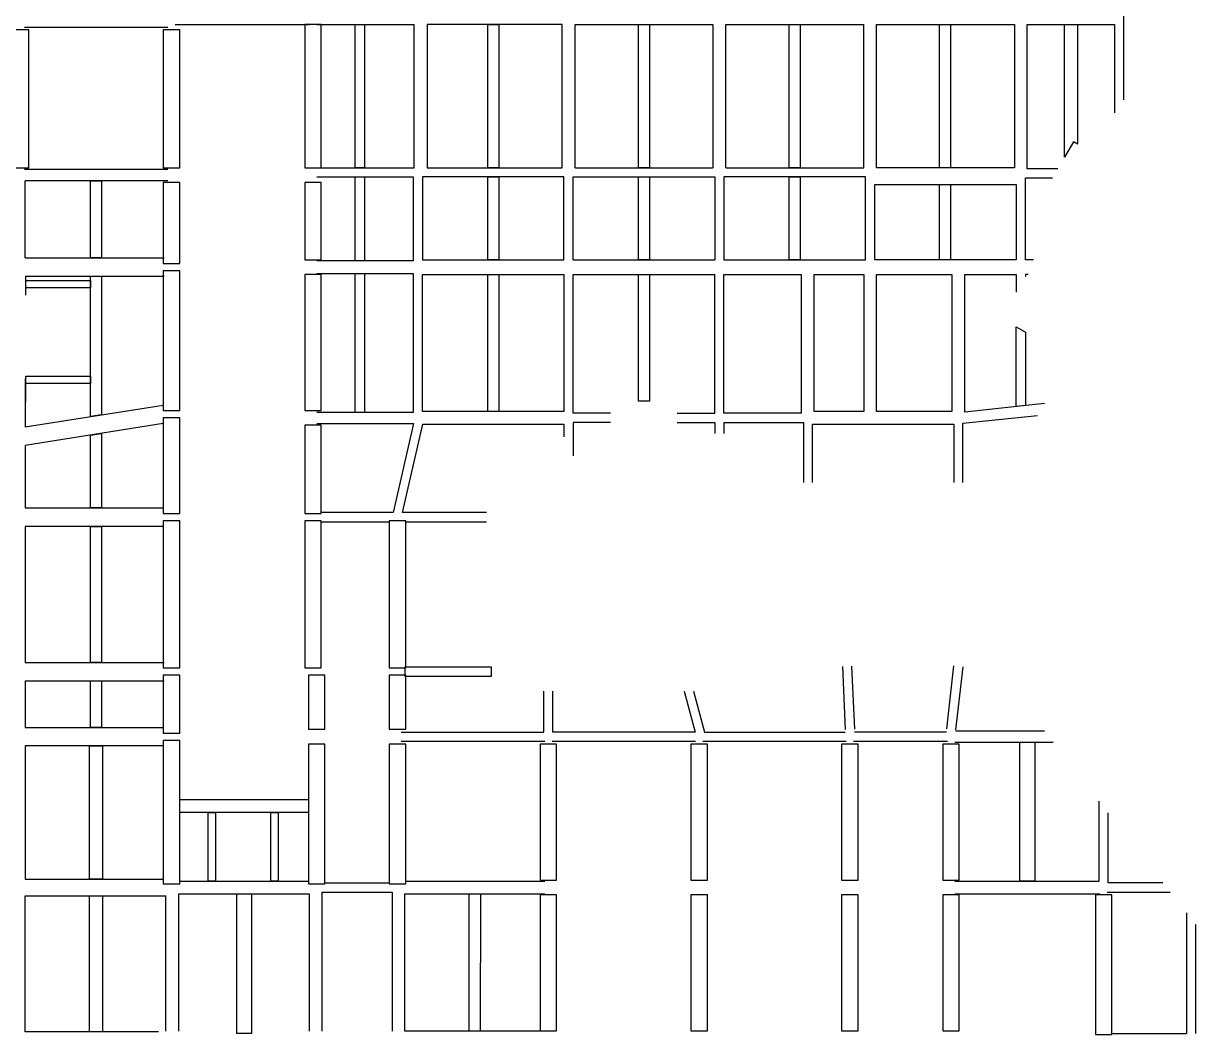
# Model space of a CAD drawing. Header units: metres. Extents: x -681087 to 1033303, y 74272 to 2630761.
# Drawn here: x 254254 to 318004, y 2145564 to 2200554 of the extents above; entities that cross this region are included whole.
import ezdxf

# ---------------------------------------------------------------- set-up
doc = ezdxf.new("R2010")
doc.units = ezdxf.units.M
for name, color, linetype in [('SKELETON_CLEAN', 7, 'Continuous'), ('SKELETON_ISOLATED', 1, 'Continuous'), ('SKELETON_ORIGINAL', 8, 'Continuous')]:
    doc.layers.add(name, color=color, linetype=linetype)

msp = doc.modelspace()

# ---------------------------------------------------------------- linework, layer by layer
at = {"layer": 'SKELETON_CLEAN'}
for p, q in [((254554, 2200204), (253654, 2200204)), ((254554, 2192702), (254554, 2200204)), ((262754, 2200204), (261854, 2200204)), ((261854, 2200204), (261854, 2192702)), ((262754, 2192702), (262754, 2200204)), ((270454, 2200504), (269554, 2200504)), ((269554, 2200504), (269554, 2192702)), ((270204, 2200504), (275504, 2200504)), ((270454, 2192702), (270454, 2200504)), ((272304, 2200504), (272804, 2200504)), ((272304, 2192704), (272304, 2200504)), ((272804, 2200504), (272804, 2192704)), ((275504, 2192704), (275504, 2200504)), ((283554, 2200504), (276204, 2200504)), ((276204, 2200504), (276204, 2192704)), ((279504, 2200504), (280104, 2200504)), ((279504, 2192704), (279504, 2200504)), ((280104, 2200504), (280104, 2192704)), ((283554, 2192704), (283554, 2200504)), ((284254, 2192704), (284254, 2200504)), ((284254, 2200504), (291754, 2200504)), ((287704, 2200504), (288304, 2200504)), ((287704, 2192704), (287704, 2200504)), ((288304, 2200504), (288304, 2192704)), ((291754, 2200504), (291754, 2192704)), ((292454, 2192704), (292454, 2200504)), ((292454, 2200504), (299954, 2200504)), ((295904, 2200504), (296504, 2200504)), ((295904, 2192704), (295904, 2200504)), ((296504, 2200504), (296504, 2192704)), ((299954, 2192704), (299954, 2200504)), ((300654, 2200504), (308154, 2200504)), ((300654, 2192702), (300654, 2200504)), ((304079, 2200504), (304679, 2200504)), ((304079, 2192704), (304079, 2200504)), ((304679, 2200504), (304679, 2192704)), ((308154, 2200504), (308154, 2192702)), ((308854, 2192654), (308854, 2200504)), ((308854, 2200504), (313604, 2200504)), ((310879, 2193279), (310879, 2200504)), ((310879, 2200504), (311579, 2200504)), ((311579, 2200504), (311579, 2193981)), ((313604, 2200504), (313604, 2195699)), ((311358, 2194108), (310879, 2193279)), ((311579, 2193981), (311358, 2194108)), ((253654, 2192702), (254554, 2192702)), ((261854, 2192702), (262754, 2192702)), ((269554, 2192702), (270454, 2192702)), ((270454, 2192704), (275504, 2192704)), ((272804, 2192704), (272304, 2192704)), ((276204, 2192704), (283554, 2192704)), ((280104, 2192704), (279504, 2192704)), ((284254, 2192704), (291754, 2192704)), ((288304, 2192704), (287704, 2192704)), ((292454, 2192704), (299954, 2192704)), ((296504, 2192704), (295904, 2192704)), ((308154, 2192702), (300654, 2192702)), ((304679, 2192704), (304079, 2192704)), ((310518, 2192654), (308854, 2192654)), ((254354, 2187804), (254354, 2192002)), ((262104, 2192002), (254354, 2192002)), ((257904, 2192002), (258504, 2192002)), ((257904, 2187804), (257904, 2192002)), ((258504, 2192002), (258504, 2187804)), ((262754, 2191902), (261854, 2191902)), ((261854, 2191902), (261854, 2187504)), ((262754, 2187504), (262754, 2191902)), ((270454, 2191902), (269554, 2191902)), ((269554, 2191902), (269554, 2187702)), ((270204, 2192204), (275454, 2192204)), ((270454, 2187702), (270454, 2191902)), ((272304, 2192204), (272804, 2192204)), ((272304, 2187652), (272304, 2192204)), ((272804, 2192204), (272804, 2187652)), ((275454, 2192204), (275454, 2187652)), ((283654, 2192204), (275954, 2192204)), ((275954, 2192204), (275954, 2187704)), ((279504, 2192204), (280104, 2192204)), ((279504, 2187704), (279504, 2192204)), ((280104, 2192204), (280104, 2187704)), ((283654, 2187704), (283654, 2192204)), ((284154, 2187704), (284154, 2192204)), ((284154, 2192204), (291854, 2192204)), ((287704, 2192204), (288304, 2192204)), ((287704, 2187704), (287704, 2192204)), ((288304, 2192204), (288304, 2187704)), ((291854, 2192204), (291854, 2187704)), ((300054, 2192204), (292354, 2192204)), ((292354, 2192204), (292354, 2187704)), ((295904, 2192204), (296504, 2192204)), ((295904, 2187704), (295904, 2192204)), ((296504, 2192204), (296504, 2187704)), ((300054, 2187704), (300054, 2192204)), ((300554, 2187704), (300554, 2191802)), ((300554, 2191802), (308254, 2191802)), ((304079, 2191802), (304679, 2191802)), ((304079, 2187704), (304079, 2191802)), ((304679, 2191802), (304679, 2187704)), ((308254, 2191802), (308254, 2187704)), ((308754, 2187704), (308754, 2192154)), ((308754, 2192154), (310230, 2192154)), ((254354, 2187804), (261904, 2187804)), ((258504, 2187804), (257904, 2187804)), ((261854, 2187504), (262754, 2187504)), ((269554, 2187702), (270454, 2187702)), ((275454, 2187652), (270204, 2187652)), ((272804, 2187652), (272304, 2187652)), ((275954, 2187704), (283654, 2187704)), ((280104, 2187704), (279504, 2187704)), ((284154, 2187704), (291854, 2187704)), ((288304, 2187704), (287704, 2187704)), ((292354, 2187704), (300054, 2187704)), ((296504, 2187704), (295904, 2187704)), ((308254, 2187704), (300554, 2187704)), ((304679, 2187704), (304079, 2187704)), ((309190, 2187704), (308754, 2187704)), ((254383, 2185784), (254383, 2186804)), ((254383, 2186804), (261904, 2186804)), ((257904, 2186804), (258504, 2186804)), ((257904, 2179179), (257904, 2186804)), ((258504, 2186804), (258504, 2179274)), ((262754, 2187104), (261854, 2187104)), ((261854, 2187104), (261854, 2179504)), ((262754, 2179504), (262754, 2187104)), ((270454, 2186902), (269554, 2186902)), ((269554, 2186902), (269554, 2179502)), ((270204, 2186952), (275454, 2186952)), ((270454, 2179502), (270454, 2186902)), ((272304, 2186952), (272804, 2186952)), ((272304, 2179402), (272304, 2186952)), ((272804, 2186952), (272804, 2179402)), ((275454, 2186952), (275454, 2179402)), ((275954, 2186904), (283654, 2186904)), ((275954, 2179454), (275954, 2186904)), ((279504, 2186904), (280104, 2186904)), ((279504, 2179454), (279504, 2186904)), ((280104, 2186904), (280104, 2179454)), ((283654, 2186904), (283654, 2179454)), ((284154, 2179354), (284154, 2186904)), ((284154, 2186904), (291854, 2186904)), ((287704, 2186904), (288304, 2186904)), ((287704, 2180004), (287704, 2186904)), ((288304, 2186904), (288304, 2180004)), ((291854, 2179354), (291854, 2186904)), ((292354, 2186904), (296554, 2186904)), ((292354, 2179354), (292354, 2186904)), ((296554, 2186904), (296554, 2179354)), ((297254, 2179454), (297254, 2186904)), ((297254, 2186904), (299954, 2186904)), ((299954, 2186904), (299954, 2179454)), ((300654, 2179454), (300654, 2186904)), ((300654, 2186904), (304754, 2186904)), ((304754, 2186904), (304754, 2179454)), ((305454, 2179422), (305454, 2186904)), ((305454, 2186904), (308254, 2186904)), ((308254, 2186904), (308254, 2185931)), ((308897, 2186904), (308754, 2186904)), ((308754, 2186904), (308754, 2186798)), ((254383, 2186174), (254383, 2186574)), ((254383, 2186574), (257904, 2186574)), ((257904, 2186174), (254383, 2186174)), ((257904, 2186574), (257904, 2186174)), ((308254, 2184053), (308754, 2183765)), ((308254, 2179721), (308254, 2184053)), ((308754, 2183765), (308754, 2179774)), ((254383, 2181374), (257904, 2181374)), ((257904, 2180974), (254383, 2180974)), ((257904, 2181374), (257904, 2180974)), ((288304, 2180004), (287704, 2180004)), ((309779, 2179883), (305454, 2179422)), ((308754, 2179774), (308254, 2179721)), ((258504, 2179274), (257904, 2179179)), ((261854, 2179504), (262754, 2179504)), ((262754, 2179104), (261854, 2179104)), ((261854, 2179104), (261854, 2173904)), ((262754, 2173904), (262754, 2179104)), ((269554, 2179502), (270454, 2179502)), ((275454, 2179402), (270204, 2179402)), ((272804, 2179402), (272304, 2179402)), ((283654, 2179454), (275954, 2179454)), ((280104, 2179454), (279504, 2179454)), ((286192, 2179354), (284154, 2179354)), ((289815, 2179354), (291854, 2179354)), ((296554, 2179354), (292354, 2179354)), ((299954, 2179454), (297254, 2179454)), ((304754, 2179454), (300654, 2179454)), ((305354, 2178808), (309407, 2179240)), ((261854, 2178790), (254354, 2177606)), ((270454, 2178702), (269554, 2178702)), ((269554, 2178702), (269554, 2173904)), ((270204, 2178802), (275469, 2178802)), ((270454, 2173904), (270454, 2178702)), ((275469, 2178802), (274359, 2173954)), ((274871, 2173952), (275971, 2178754)), ((275971, 2178754), (283654, 2178754)), ((283654, 2178754), (283654, 2178074)), ((286192, 2178854), (284154, 2178854)), ((284154, 2178854), (284154, 2177034)), ((289815, 2178854), (291854, 2178854)), ((291854, 2178854), (291854, 2178254)), ((292354, 2178854), (292354, 2178254)), ((292354, 2178854), (296673, 2178854)), ((296673, 2178854), (296673, 2175584)), ((297172, 2175584), (297172, 2178754)), ((297172, 2178754), (304854, 2178754)), ((304854, 2178754), (304854, 2175584)), ((305354, 2175584), (305354, 2178808)), ((257904, 2178167), (258504, 2178261)), ((257904, 2174204), (257904, 2178167)), ((258504, 2178261), (258504, 2174204)), ((254354, 2177606), (254354, 2174204)), ((254354, 2174204), (261854, 2174204)), ((258504, 2174204), (257904, 2174204)), ((261854, 2173904), (262754, 2173904)), ((269554, 2173904), (270454, 2173904)), ((274359, 2173954), (270454, 2173954)), ((279433, 2173952), (274871, 2173952)), ((262753, 2173504), (261853, 2173504)), ((261853, 2173504), (261854, 2165504)), ((262754, 2165504), (262753, 2173504)), ((270454, 2173504), (269554, 2173504)), ((269554, 2173504), (269554, 2165504)), ((270454, 2165504), (270454, 2173504)), ((275054, 2173502), (274154, 2173502)), ((274154, 2173502), (274154, 2165504)), ((275054, 2165504), (275054, 2173502)), ((261853, 2173204), (254354, 2173204)), ((254354, 2173204), (254354, 2165804)), ((257904, 2173204), (258504, 2173204)), ((257904, 2165804), (257904, 2173204)), ((258504, 2173204), (258504, 2165804)), ((254354, 2165804), (261904, 2165804)), ((258504, 2165804), (257904, 2165804)), ((262753, 2165104), (261853, 2165104)), ((261853, 2165104), (261853, 2161964)), ((261854, 2165504), (262754, 2165504)), ((262753, 2161964), (262753, 2165104)), ((269554, 2165504), (270454, 2165504)), ((270653, 2165104), (269753, 2165104)), ((269753, 2165104), (269754, 2162164)), ((270654, 2162164), (270653, 2165104)), ((275053, 2165102), (274153, 2165102)), ((274153, 2165102), (274154, 2162164)), ((274154, 2165504), (275054, 2165504)), ((279703, 2165553), (275000, 2165552)), ((275000, 2165552), (275000, 2165052)), ((275000, 2165052), (279703, 2165053)), ((275054, 2162164), (275053, 2165102)), ((279703, 2165053), (279703, 2165553)), ((254354, 2164804), (261904, 2164804)), ((254354, 2164804), (254354, 2162264)), ((257904, 2164804), (258504, 2164804)), ((257904, 2162264), (257904, 2164804)), ((258504, 2164804), (258504, 2162264)), ((282554, 2162014), (282554, 2164234)), ((283054, 2162014), (283054, 2164234)), ((290183, 2164234), (290785, 2162014)), ((290701, 2164234), (291303, 2162014)), ((254354, 2162264), (261853, 2162264)), ((258504, 2162264), (257904, 2162264)), ((261853, 2161964), (262753, 2161964)), ((269754, 2162164), (270654, 2162164)), ((274154, 2162164), (275054, 2162164)), ((274804, 2162014), (282554, 2162014)), ((290785, 2162014), (283054, 2162014)), ((291303, 2162014), (298954, 2162014)), ((261853, 2161264), (254354, 2161264)), ((254354, 2161264), (254354, 2154014)), ((257854, 2161264), (258554, 2161264)), ((257854, 2154014), (257854, 2161264)), ((258554, 2161264), (258554, 2154014)), ((262753, 2161564), (261853, 2161564)), ((261853, 2161564), (261853, 2153764)), ((262753, 2153764), (262753, 2161564)), ((270652, 2161364), (269752, 2161364)), ((269752, 2161364), (269752, 2153764)), ((270652, 2153764), (270652, 2161364)), ((275053, 2161364), (274153, 2161364)), ((274153, 2161364), (274154, 2153764)), ((275054, 2153764), (275053, 2161364)), ((283254, 2161364), (282354, 2161364)), ((282354, 2161364), (282354, 2153964)), ((283254, 2153964), (283254, 2161364)), ((291454, 2161364), (290554, 2161364)), ((290554, 2161364), (290554, 2153964)), ((291454, 2153964), (291454, 2161364)), ((299654, 2161364), (298754, 2161364)), ((298754, 2161364), (298754, 2153964)), ((299654, 2153964), (299654, 2161364)), ((305154, 2161364), (304254, 2161364)), ((304254, 2161364), (304254, 2153964)), ((305154, 2153964), (305154, 2161364)), ((308454, 2161464), (309254, 2161464)), ((308454, 2153914), (308454, 2161464)), ((309254, 2161464), (309254, 2153914)), ((262753, 2157639), (262753, 2158339)), ((262753, 2158339), (269752, 2158339)), ((269752, 2158339), (269752, 2157639)), ((312754, 2153914), (312754, 2158262)), ((269752, 2157639), (262753, 2157639)), ((264304, 2153914), (264304, 2157639)), ((264304, 2157639), (264704, 2157639)), ((264704, 2157639), (264704, 2153914)), ((267704, 2153914), (267704, 2157639)), ((267704, 2157639), (268104, 2157639)), ((268104, 2157639), (268104, 2153914)), ((313254, 2153814), (313254, 2157622)), ((254354, 2154014), (261853, 2154014)), ((258554, 2154014), (257854, 2154014)), ((261853, 2153764), (262753, 2153764)), ((264704, 2153914), (264304, 2153914)), ((268104, 2153914), (267704, 2153914)), ((269752, 2153764), (270652, 2153764)), ((274154, 2153764), (275054, 2153764)), ((282354, 2153964), (283254, 2153964)), ((290554, 2153964), (291454, 2153964)), ((298754, 2153964), (299654, 2153964)), ((304254, 2153964), (305154, 2153964)), ((304904, 2153914), (312754, 2153914)), ((309254, 2153914), (308454, 2153914)), ((316228, 2153814), (313254, 2153814)), ((254354, 2145714), (254354, 2153114)), ((254354, 2153114), (262004, 2153114)), ((257854, 2153114), (258554, 2153114)), ((257854, 2145714), (257854, 2153114)), ((258554, 2153114), (258554, 2145714)), ((262003, 2145754), (262004, 2153114)), ((262703, 2145754), (262704, 2153214)), ((262704, 2153214), (269803, 2153214)), ((265853, 2153214), (266653, 2153214)), ((265853, 2145614), (265853, 2153214)), ((266653, 2153214), (266653, 2145614)), ((269803, 2153214), (269802, 2145754)), ((270502, 2145754), (270503, 2153314)), ((270503, 2153314), (274303, 2153314)), ((274303, 2153314), (274302, 2145754)), ((275002, 2145754), (275003, 2153214)), ((275003, 2153214), (282604, 2153214)), ((278503, 2145754), (278504, 2153214)), ((278504, 2153214), (279104, 2153214)), ((279104, 2153214), (279103, 2145754)), ((283253, 2153164), (282353, 2153164)), ((282353, 2153164), (282354, 2145764)), ((283254, 2145764), (283253, 2153164)), ((291453, 2153164), (290553, 2153164)), ((290553, 2153164), (290554, 2145764)), ((291454, 2145764), (291453, 2153164)), ((299653, 2153164), (298753, 2153164)), ((298753, 2153164), (298753, 2145764)), ((299653, 2145764), (299653, 2153164)), ((305153, 2153164), (304253, 2153164)), ((304253, 2153164), (304254, 2145764)), ((305154, 2145764), (305153, 2153164)), ((313453, 2153164), (312553, 2153164)), ((312553, 2153164), (312553, 2145564)), ((313453, 2145564), (313453, 2153164)), ((317504, 2152182), (317504, 2145614)), ((261602, 2145714), (254354, 2145714)), ((258554, 2145714), (257854, 2145714)), ((266653, 2145614), (265853, 2145614)), ((282604, 2145754), (275002, 2145754)), ((279103, 2145754), (278503, 2145754)), ((282354, 2145764), (283254, 2145764)), ((290554, 2145764), (291454, 2145764)), ((298753, 2145764), (299653, 2145764)), ((304254, 2145764), (305154, 2145764)), ((312553, 2145564), (313453, 2145564)), ((313453, 2145614), (317504, 2145614))]:
    msp.add_line(p, q, dxfattribs=at)
at = {"layer": 'SKELETON_ISOLATED'}
for p, q in [((314104, 2196391), (314104, 2208807)), ((254304, 2200354), (262104, 2200354)), ((262504, 2200504), (269804, 2200504)), ((262104, 2192602), (254304, 2192602)), ((254368, 2181099), (254368, 2179996)), ((254354, 2178618), (261854, 2179803)), ((270454, 2173454), (274154, 2173454)), ((275054, 2173452), (279433, 2173452)), ((299292, 2165599), (299453, 2162176)), ((304844, 2165612), (304455, 2162192)), ((298793, 2165576), (298954, 2162152)), ((305341, 2165556), (304952, 2162136)), ((304454, 2162014), (299454, 2162014)), ((309783, 2162064), (304954, 2162064)), ((274804, 2161514), (282604, 2161514)), ((283004, 2161514), (290804, 2161514)), ((291204, 2161514), (299004, 2161514)), ((299404, 2161514), (304504, 2161514)), ((304904, 2161464), (310251, 2161464)), ((262753, 2153914), (269752, 2153914)), ((270652, 2153814), (274154, 2153814)), ((275054, 2153914), (282604, 2153914)), ((304904, 2153214), (312804, 2153214)), ((313204, 2153314), (316625, 2153314)), ((318004, 2151542), (318004, 2145614))]:
    msp.add_line(p, q, dxfattribs=at)
at = {"layer": 'SKELETON_ORIGINAL'}
for p, q in [((314104, 2196391), (314104, 2208807)), ((254554, 2200204), (253654, 2200204)), ((254304, 2200354), (262104, 2200354)), ((254554, 2192702), (254554, 2200204)), ((262754, 2200204), (261854, 2200204)), ((261854, 2200204), (261854, 2192702)), ((262504, 2200504), (269804, 2200504)), ((262754, 2192702), (262754, 2200204)), ((270454, 2200504), (269554, 2200504)), ((269554, 2200504), (269554, 2192702)), ((270204, 2200504), (275504, 2200504)), ((270454, 2192702), (270454, 2200504)), ((272304, 2200504), (272804, 2200504)), ((272304, 2192704), (272304, 2200504)), ((272804, 2200504), (272804, 2192704)), ((275504, 2192704), (275504, 2200504)), ((283554, 2200504), (276204, 2200504)), ((276204, 2200504), (276204, 2192704)), ((279504, 2200504), (280104, 2200504)), ((279504, 2192704), (279504, 2200504)), ((280104, 2200504), (280104, 2192704)), ((283554, 2192704), (283554, 2200504)), ((284254, 2192704), (284254, 2200504)), ((284254, 2200504), (291754, 2200504)), ((287704, 2200504), (288304, 2200504)), ((287704, 2192704), (287704, 2200504)), ((288304, 2200504), (288304, 2192704)), ((291754, 2200504), (291754, 2192704)), ((292454, 2192704), (292454, 2200504)), ((292454, 2200504), (299954, 2200504)), ((295904, 2200504), (296504, 2200504)), ((295904, 2192704), (295904, 2200504)), ((296504, 2200504), (296504, 2192704)), ((299954, 2192704), (299954, 2200504)), ((300654, 2200504), (308154, 2200504)), ((300654, 2192702), (300654, 2200504)), ((304079, 2200504), (304679, 2200504)), ((304079, 2192704), (304079, 2200504)), ((304679, 2200504), (304679, 2192704)), ((308154, 2200504), (308154, 2192702)), ((308854, 2192654), (308854, 2200504)), ((308854, 2200504), (313604, 2200504)), ((310879, 2193279), (310879, 2200504)), ((310879, 2200504), (311579, 2200504)), ((311579, 2200504), (311579, 2193981)), ((313604, 2200504), (313604, 2195699)), ((311358, 2194108), (310879, 2193279)), ((311579, 2193981), (311358, 2194108)), ((253654, 2192702), (254554, 2192702)), ((262104, 2192602), (254304, 2192602)), ((261854, 2192702), (262754, 2192702)), ((269554, 2192702), (270454, 2192702)), ((270454, 2192704), (275504, 2192704)), ((272804, 2192704), (272304, 2192704)), ((276204, 2192704), (283554, 2192704)), ((280104, 2192704), (279504, 2192704)), ((284254, 2192704), (291754, 2192704)), ((288304, 2192704), (287704, 2192704)), ((292454, 2192704), (299954, 2192704)), ((296504, 2192704), (295904, 2192704)), ((308154, 2192702), (300654, 2192702)), ((304679, 2192704), (304079, 2192704)), ((310518, 2192654), (308854, 2192654)), ((254354, 2187804), (254354, 2192002)), ((262104, 2192002), (254354, 2192002)), ((257904, 2192002), (258504, 2192002)), ((257904, 2187804), (257904, 2192002)), ((258504, 2192002), (258504, 2187804)), ((262754, 2191902), (261854, 2191902)), ((261854, 2191902), (261854, 2187504)), ((262754, 2187504), (262754, 2191902)), ((270454, 2191902), (269554, 2191902)), ((269554, 2191902), (269554, 2187702)), ((270204, 2192204), (275454, 2192204)), ((270454, 2187702), (270454, 2191902)), ((272304, 2192204), (272804, 2192204)), ((272304, 2187652), (272304, 2192204)), ((272804, 2192204), (272804, 2187652)), ((275454, 2192204), (275454, 2187652)), ((283654, 2192204), (275954, 2192204)), ((275954, 2192204), (275954, 2187704)), ((279504, 2192204), (280104, 2192204)), ((279504, 2187704), (279504, 2192204)), ((280104, 2192204), (280104, 2187704)), ((283654, 2187704), (283654, 2192204)), ((284154, 2187704), (284154, 2192204)), ((284154, 2192204), (291854, 2192204)), ((287704, 2192204), (288304, 2192204)), ((287704, 2187704), (287704, 2192204)), ((288304, 2192204), (288304, 2187704)), ((291854, 2192204), (291854, 2187704)), ((300054, 2192204), (292354, 2192204)), ((292354, 2192204), (292354, 2187704)), ((295904, 2192204), (296504, 2192204)), ((295904, 2187704), (295904, 2192204)), ((296504, 2192204), (296504, 2187704)), ((300054, 2187704), (300054, 2192204)), ((300554, 2187704), (300554, 2191802)), ((300554, 2191802), (308254, 2191802)), ((304079, 2191802), (304679, 2191802)), ((304079, 2187704), (304079, 2191802)), ((304679, 2191802), (304679, 2187704)), ((308254, 2191802), (308254, 2187704)), ((308754, 2187704), (308754, 2192154)), ((308754, 2192154), (310230, 2192154)), ((254354, 2187804), (261904, 2187804)), ((258504, 2187804), (257904, 2187804)), ((261854, 2187504), (262754, 2187504)), ((269554, 2187702), (270454, 2187702)), ((275454, 2187652), (270204, 2187652)), ((272804, 2187652), (272304, 2187652)), ((275954, 2187704), (283654, 2187704)), ((280104, 2187704), (279504, 2187704)), ((284154, 2187704), (291854, 2187704)), ((288304, 2187704), (287704, 2187704)), ((292354, 2187704), (300054, 2187704)), ((296504, 2187704), (295904, 2187704)), ((308254, 2187704), (300554, 2187704)), ((304679, 2187704), (304079, 2187704)), ((309190, 2187704), (308754, 2187704)), ((254383, 2185784), (254383, 2186804)), ((254383, 2186804), (261904, 2186804)), ((257904, 2186804), (258504, 2186804)), ((257904, 2179179), (257904, 2186804)), ((258504, 2186804), (258504, 2179274)), ((262754, 2187104), (261854, 2187104)), ((261854, 2187104), (261854, 2179504)), ((262754, 2179504), (262754, 2187104)), ((270454, 2186902), (269554, 2186902)), ((269554, 2186902), (269554, 2179502)), ((270204, 2186952), (275454, 2186952)), ((270454, 2179502), (270454, 2186902)), ((272304, 2186952), (272804, 2186952)), ((272304, 2179402), (272304, 2186952)), ((272804, 2186952), (272804, 2179402)), ((275454, 2186952), (275454, 2179402)), ((275954, 2186904), (283654, 2186904)), ((275954, 2179454), (275954, 2186904)), ((279504, 2186904), (280104, 2186904)), ((279504, 2179454), (279504, 2186904)), ((280104, 2186904), (280104, 2179454)), ((283654, 2186904), (283654, 2179454)), ((284154, 2179354), (284154, 2186904)), ((284154, 2186904), (291854, 2186904)), ((287704, 2186904), (288304, 2186904)), ((287704, 2180004), (287704, 2186904)), ((288304, 2186904), (288304, 2180004)), ((291854, 2179354), (291854, 2186904)), ((292354, 2186904), (296554, 2186904)), ((292354, 2179354), (292354, 2186904)), ((296554, 2186904), (296554, 2179354)), ((297254, 2179454), (297254, 2186904)), ((297254, 2186904), (299954, 2186904)), ((299954, 2186904), (299954, 2179454)), ((300654, 2179454), (300654, 2186904)), ((300654, 2186904), (304754, 2186904)), ((304754, 2186904), (304754, 2179454)), ((305454, 2179422), (305454, 2186904)), ((305454, 2186904), (308254, 2186904)), ((308254, 2186904), (308254, 2185931)), ((308897, 2186904), (308754, 2186904)), ((308754, 2186904), (308754, 2186798)), ((254383, 2186174), (254383, 2186574)), ((254383, 2186574), (257904, 2186574)), ((257904, 2186174), (254383, 2186174)), ((257904, 2186574), (257904, 2186174)), ((308254, 2184053), (308754, 2183765)), ((308254, 2179721), (308254, 2184053)), ((308754, 2183765), (308754, 2179774)), ((254354, 2181224), (254354, 2178618)), ((254383, 2180974), (254383, 2181374)), ((254383, 2181374), (257904, 2181374)), ((257904, 2180974), (254383, 2180974)), ((257904, 2181374), (257904, 2180974)), ((254354, 2178618), (261854, 2179803)), ((288304, 2180004), (287704, 2180004)), ((309779, 2179883), (305454, 2179422)), ((308754, 2179774), (308254, 2179721)), ((258504, 2179274), (257904, 2179179)), ((261854, 2179504), (262754, 2179504)), ((262754, 2179104), (261854, 2179104)), ((261854, 2179104), (261854, 2173904)), ((262754, 2173904), (262754, 2179104)), ((269554, 2179502), (270454, 2179502)), ((275454, 2179402), (270204, 2179402)), ((272804, 2179402), (272304, 2179402)), ((283654, 2179454), (275954, 2179454)), ((280104, 2179454), (279504, 2179454)), ((286192, 2179354), (284154, 2179354)), ((289815, 2179354), (291854, 2179354)), ((296554, 2179354), (292354, 2179354)), ((299954, 2179454), (297254, 2179454)), ((304754, 2179454), (300654, 2179454)), ((305354, 2178808), (309407, 2179240)), ((261854, 2178790), (254354, 2177606)), ((270454, 2178702), (269554, 2178702)), ((269554, 2178702), (269554, 2173904)), ((270204, 2178802), (275469, 2178802)), ((270454, 2173904), (270454, 2178702)), ((275469, 2178802), (274359, 2173954)), ((274871, 2173952), (275971, 2178754)), ((275971, 2178754), (283654, 2178754)), ((283654, 2178754), (283654, 2178074)), ((286192, 2178854), (284154, 2178854)), ((284154, 2178854), (284154, 2177034)), ((289815, 2178854), (291854, 2178854)), ((291854, 2178854), (291854, 2178254)), ((292354, 2178854), (292354, 2178254)), ((292354, 2178854), (296673, 2178854)), ((296673, 2178854), (296673, 2175584)), ((297172, 2175584), (297172, 2178754)), ((297172, 2178754), (304854, 2178754)), ((304854, 2178754), (304854, 2175584)), ((305354, 2175584), (305354, 2178808)), ((257904, 2178167), (258504, 2178261)), ((257904, 2174204), (257904, 2178167)), ((258504, 2178261), (258504, 2174204)), ((254354, 2177606), (254354, 2174204)), ((254354, 2174204), (261854, 2174204)), ((258504, 2174204), (257904, 2174204)), ((261854, 2173904), (262754, 2173904)), ((269554, 2173904), (270454, 2173904)), ((274359, 2173954), (270454, 2173954)), ((279433, 2173952), (274871, 2173952)), ((262753, 2173504), (261853, 2173504)), ((261853, 2173504), (261854, 2165504)), ((262754, 2165504), (262753, 2173504)), ((270454, 2173504), (269554, 2173504)), ((269554, 2173504), (269554, 2165504)), ((270454, 2165504), (270454, 2173504)), ((270454, 2173454), (274154, 2173454)), ((275054, 2173502), (274154, 2173502)), ((274154, 2173502), (274154, 2165504)), ((275054, 2165504), (275054, 2173502)), ((275054, 2173452), (279433, 2173452)), ((261853, 2173204), (254354, 2173204)), ((254354, 2173204), (254354, 2165804)), ((257904, 2173204), (258504, 2173204)), ((257904, 2165804), (257904, 2173204)), ((258504, 2173204), (258504, 2165804)), ((254354, 2165804), (261904, 2165804)), ((258504, 2165804), (257904, 2165804)), ((299292, 2165599), (299453, 2162176)), ((304844, 2165612), (304455, 2162192)), ((262753, 2165104), (261853, 2165104)), ((261853, 2165104), (261853, 2161964)), ((261854, 2165504), (262754, 2165504)), ((262753, 2161964), (262753, 2165104)), ((269554, 2165504), (270454, 2165504)), ((270653, 2165104), (269753, 2165104)), ((269753, 2165104), (269754, 2162164)), ((270654, 2162164), (270653, 2165104)), ((275053, 2165102), (274153, 2165102)), ((274153, 2165102), (274154, 2162164)), ((274154, 2165504), (275054, 2165504)), ((279703, 2165553), (275000, 2165552)), ((275000, 2165552), (275000, 2165052)), ((275000, 2165052), (279703, 2165053)), ((275054, 2162164), (275053, 2165102)), ((279703, 2165053), (279703, 2165553)), ((298793, 2165576), (298954, 2162152)), ((305341, 2165556), (304952, 2162136)), ((254354, 2164804), (261904, 2164804)), ((254354, 2164804), (254354, 2162264)), ((257904, 2164804), (258504, 2164804)), ((257904, 2162264), (257904, 2164804)), ((258504, 2164804), (258504, 2162264)), ((282554, 2162014), (282554, 2164234)), ((283054, 2162014), (283054, 2164234)), ((290183, 2164234), (290785, 2162014)), ((290701, 2164234), (291303, 2162014)), ((254354, 2162264), (261853, 2162264)), ((258504, 2162264), (257904, 2162264)), ((261853, 2161964), (262753, 2161964)), ((269754, 2162164), (270654, 2162164)), ((274154, 2162164), (275054, 2162164)), ((274804, 2162014), (282554, 2162014)), ((290785, 2162014), (283054, 2162014)), ((291303, 2162014), (298954, 2162014)), ((304454, 2162014), (299454, 2162014)), ((309783, 2162064), (304954, 2162064)), ((261853, 2161264), (254354, 2161264)), ((254354, 2161264), (254354, 2154014)), ((257854, 2161264), (258554, 2161264)), ((257854, 2154014), (257854, 2161264)), ((258554, 2161264), (258554, 2154014)), ((262753, 2161564), (261853, 2161564)), ((261853, 2161564), (261853, 2153764)), ((262753, 2153764), (262753, 2161564)), ((270652, 2161364), (269752, 2161364)), ((269752, 2161364), (269752, 2153764)), ((270652, 2153764), (270652, 2161364)), ((275053, 2161364), (274153, 2161364)), ((274153, 2161364), (274154, 2153764)), ((274804, 2161514), (282604, 2161514)), ((275054, 2153764), (275053, 2161364)), ((283254, 2161364), (282354, 2161364)), ((282354, 2161364), (282354, 2153964)), ((283004, 2161514), (290804, 2161514)), ((283254, 2153964), (283254, 2161364)), ((291454, 2161364), (290554, 2161364)), ((290554, 2161364), (290554, 2153964)), ((291204, 2161514), (299004, 2161514)), ((291454, 2153964), (291454, 2161364)), ((299654, 2161364), (298754, 2161364)), ((298754, 2161364), (298754, 2153964)), ((299404, 2161514), (304504, 2161514)), ((299654, 2153964), (299654, 2161364)), ((305154, 2161364), (304254, 2161364)), ((304254, 2161364), (304254, 2153964)), ((304904, 2161464), (310251, 2161464)), ((305154, 2153964), (305154, 2161364)), ((308454, 2161464), (309254, 2161464)), ((308454, 2153914), (308454, 2161464)), ((309254, 2161464), (309254, 2153914)), ((262753, 2157639), (262753, 2158339)), ((262753, 2158339), (269752, 2158339)), ((269752, 2158339), (269752, 2157639)), ((312754, 2153914), (312754, 2158262)), ((269752, 2157639), (262753, 2157639)), ((264304, 2153914), (264304, 2157639)), ((264304, 2157639), (264704, 2157639)), ((264704, 2157639), (264704, 2153914)), ((267704, 2153914), (267704, 2157639)), ((267704, 2157639), (268104, 2157639)), ((268104, 2157639), (268104, 2153914)), ((313254, 2153814), (313254, 2157622)), ((254354, 2154014), (261853, 2154014)), ((258554, 2154014), (257854, 2154014)), ((261853, 2153764), (262753, 2153764)), ((262753, 2153914), (269752, 2153914)), ((264704, 2153914), (264304, 2153914)), ((268104, 2153914), (267704, 2153914)), ((269752, 2153764), (270652, 2153764)), ((270652, 2153814), (274154, 2153814)), ((274154, 2153764), (275054, 2153764)), ((275054, 2153914), (282604, 2153914)), ((282354, 2153964), (283254, 2153964)), ((290554, 2153964), (291454, 2153964)), ((298754, 2153964), (299654, 2153964)), ((304254, 2153964), (305154, 2153964)), ((304904, 2153914), (312754, 2153914)), ((309254, 2153914), (308454, 2153914)), ((316228, 2153814), (313254, 2153814)), ((254354, 2145714), (254354, 2153114)), ((254354, 2153114), (262004, 2153114)), ((257854, 2153114), (258554, 2153114)), ((257854, 2145714), (257854, 2153114)), ((258554, 2153114), (258554, 2145714)), ((262003, 2145754), (262004, 2153114)), ((262703, 2145754), (262704, 2153214)), ((262704, 2153214), (269803, 2153214)), ((265853, 2153214), (266653, 2153214)), ((265853, 2145614), (265853, 2153214)), ((266653, 2153214), (266653, 2145614)), ((269803, 2153214), (269802, 2145754)), ((270502, 2145754), (270503, 2153314)), ((270503, 2153314), (274303, 2153314)), ((274303, 2153314), (274302, 2145754)), ((275002, 2145754), (275003, 2153214)), ((275003, 2153214), (282604, 2153214)), ((278503, 2145754), (278504, 2153214)), ((278504, 2153214), (279104, 2153214)), ((279104, 2153214), (279103, 2145754)), ((283253, 2153164), (282353, 2153164)), ((282353, 2153164), (282354, 2145764)), ((283254, 2145764), (283253, 2153164)), ((291453, 2153164), (290553, 2153164)), ((290553, 2153164), (290554, 2145764)), ((291454, 2145764), (291453, 2153164)), ((299653, 2153164), (298753, 2153164)), ((298753, 2153164), (298753, 2145764)), ((299653, 2145764), (299653, 2153164)), ((305153, 2153164), (304253, 2153164)), ((304253, 2153164), (304254, 2145764)), ((304904, 2153214), (312804, 2153214)), ((305154, 2145764), (305153, 2153164)), ((313453, 2153164), (312553, 2153164)), ((312553, 2153164), (312553, 2145564)), ((313204, 2153314), (316625, 2153314)), ((313453, 2145564), (313453, 2153164)), ((317504, 2152182), (317504, 2145614)), ((318004, 2151542), (318004, 2145614)), ((261602, 2145714), (254354, 2145714)), ((258554, 2145714), (257854, 2145714)), ((266653, 2145614), (265853, 2145614)), ((282604, 2145754), (275002, 2145754)), ((279103, 2145754), (278503, 2145754)), ((282354, 2145764), (283254, 2145764)), ((290554, 2145764), (291454, 2145764)), ((298753, 2145764), (299653, 2145764)), ((304254, 2145764), (305154, 2145764)), ((312553, 2145564), (313453, 2145564)), ((313453, 2145614), (317504, 2145614))]:
    msp.add_line(p, q, dxfattribs=at)

doc.saveas('drawing.dxf')
